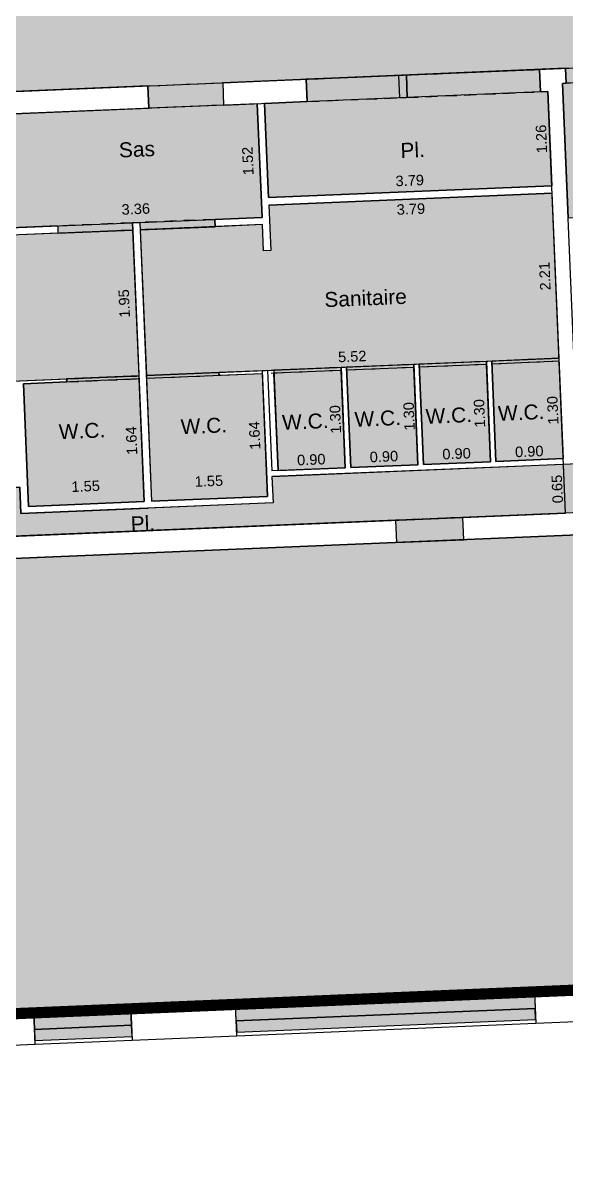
# Model space of a CAD drawing. Header units: metres. Extents: x -153 to -26, y 14 to 85.
# Drawn here: x -59.69 to -52.42, y 14.93 to 30.15 of the extents above; entities that cross this region are included whole.
import ezdxf

# ---------------------------------------------------------------- set-up
doc = ezdxf.new("R2010")
doc.units = ezdxf.units.M
doc.linetypes.add('AXES', pattern=[50.8, 31.75, -6.35, 6.35, -6.35])
doc.linetypes.add('CACHE2', pattern=[4.7625, 3.175, -1.5875])
doc.layers.get('0').update_dxf_attribs({"lineweight": 0})
for name, color, linetype in [('GEX_BAT_cloison', 2, 'Continuous'), ('GEX_BAT_coffrage', 221, 'Continuous'), ('GEX_BAT_linteau_cloison', 3, 'CACHE2'), ('GEX_BAT_linteau_mur', 6, 'CACHE2'), ('GEX_BAT_menuis_ext', 4, 'Continuous'), ('GEX_BAT_mur', 1, 'Continuous'), ('GEX_BAT_mur_bas', 150, 'Continuous'), ('GEX_MEP_txt_cot_plani', 30, 'Continuous'), ('GEX_MEP_txt_designation', 7, 'Continuous')]:
    doc.layers.add(name, color=color, linetype=linetype)
for name, color, linetype, true_color in [('GEX_EDS_sdp_1-bureau', 1, 'AXES', 0xff0000), ('GEX_EDS_sdp_7-lt', 150, 'Continuous', 0x007fff), ('GEX_EDS_su_bureau', 7, 'Continuous', 0xffdf7f), ('GEX_EDS_su_circ_gene', 7, 'Continuous', 0x33cc00), ('GEX_EDS_su_circ_priv', 7, 'Continuous', 0xffffaf), ('GEX_EDS_su_ltg', 150, 'Continuous', 0x007fff), ('GEX_EDS_su_sanitaires', 7, 'Continuous', 0xb8ffff), ('GEX_EDS_sun_bureau', 7, 'Continuous', 0xffdf7f), ('GEX_EDS_sun_circ_gene', 7, 'Continuous', 0x33cc00), ('GEX_EDS_sun_circ_priv', 7, 'Continuous', 0xffffaf), ('GEX_EDS_sun_ltg', 150, 'Continuous', 0x007fff), ('GEX_EDS_sun_sanitaires', 7, 'Continuous', 0xb8ffff)]:
    doc.layers.add(name, color=color, linetype=linetype, true_color=true_color)
doc.styles.add('G100TXT-cote', font='swissl.ttf')
doc.styles.add('G100TXT-droit', font='swissl.ttf', dxfattribs={"height": 0.2})
doc.dimstyles.new('G100COT-libre', dxfattribs={"dimtxt": 0.14, "dimasz": 0.18, "dimexe": 0.18, "dimexo": 0.2, "dimgap": 0.09, "dimtad": 0, "dimzin": 0, "dimdsep": 46, "dimtxsty": 'G100TXT-cote', "dimblk1": 'OBLIQUE', "dimblk2": 'OBLIQUE', "dimsah": 1, "dimcen": 0.09, "dimse1": 1, "dimse2": 1, "dimsd1": 1, "dimsd2": 1, "dimclrd": 252, "dimaunit": 2, "dimadec": 3, "dimazin": 0, "dimtfac": 1, "dimtix": 1, "dimtofl": 0, "dimtmove": 0, "dimatfit": 3, "dimldrblk": 'OBLIQUE', "dimfxl": 0.18, "dimtolj": 1, "dimtzin": 0, "dimarcsym": 0})

# ---------------------------------------------------------------- blocks, each defined once
blk = doc.blocks.new('*D51')
at = {"layer": 'GEX_MEP_txt_cot_plani', "color": 0, "ltscale": 0.05, "transparency": 16777216, "insert": (-50.246, 29.273), "char_height": 0.14, "attachment_point": 5, "rotation": 2.4004, "style": 'G100TXT-cote'}
blk.add_mtext('\\A1;4.44', dxfattribs=at)
blk = doc.blocks.new('_OBLIQUE')
at = {"color": 0, "linetype": 'ByBlock'}
blk.add_line((-0.5, -0.5), (0.5, 0.5), dxfattribs=at)
blk = doc.blocks.new('*D139')
at = {"layer": 'GEX_MEP_txt_cot_plani', "color": 0, "ltscale": 0.05, "transparency": 16777216, "insert": (-52.707, 26.762), "char_height": 0.14, "attachment_point": 5, "rotation": 92.4003, "style": 'G100TXT-cote'}
blk.add_mtext('\\A1;2.21', dxfattribs=at)
blk = doc.blocks.new('*D140')
at = {"layer": 'GEX_MEP_txt_cot_plani', "color": 0, "ltscale": 0.05, "transparency": 16777216, "insert": (-58.175, 27.66), "char_height": 0.14, "attachment_point": 5, "rotation": 2.4004, "style": 'G100TXT-cote'}
blk.add_mtext('\\A1;3.36', dxfattribs=at)
blk = doc.blocks.new('*D142')
at = {"layer": 'GEX_MEP_txt_cot_plani', "color": 0, "ltscale": 0.05, "transparency": 16777216, "insert": (-58.845, 23.953), "char_height": 0.14, "attachment_point": 5, "rotation": 2.4003, "style": 'G100TXT-cote'}
blk.add_mtext('\\A1;1.55', dxfattribs=at)
blk = doc.blocks.new('*D143')
at = {"layer": 'GEX_MEP_txt_cot_plani', "color": 0, "ltscale": 0.05, "transparency": 16777216, "insert": (-57.198, 24.022), "char_height": 0.14, "attachment_point": 5, "rotation": 2.3999, "style": 'G100TXT-cote'}
blk.add_mtext('\\A1;1.55', dxfattribs=at)
blk = doc.blocks.new('*D148')
at = {"layer": 'GEX_MEP_txt_cot_plani', "color": 0, "ltscale": 0.05, "transparency": 16777216, "insert": (-60.896, 25.487), "char_height": 0.14, "attachment_point": 5, "rotation": 2.4004, "style": 'G100TXT-cote'}
blk.add_mtext('\\A1;5.52', dxfattribs=at)
blk = doc.blocks.new('*D149')
at = {"layer": 'GEX_MEP_txt_cot_plani', "color": 0, "ltscale": 0.05, "transparency": 16777216, "insert": (-52.915, 24.418), "char_height": 0.14, "attachment_point": 5, "rotation": 2.4004, "style": 'G100TXT-cote'}
blk.add_mtext('\\A1;0.90', dxfattribs=at)
blk = doc.blocks.new('*D150')
at = {"layer": 'GEX_MEP_txt_cot_plani', "color": 0, "ltscale": 0.05, "transparency": 16777216, "insert": (-53.887, 24.388), "char_height": 0.14, "attachment_point": 5, "rotation": 2.4006, "style": 'G100TXT-cote'}
blk.add_mtext('\\A1;0.90', dxfattribs=at)
blk = doc.blocks.new('*D151')
at = {"layer": 'GEX_MEP_txt_cot_plani', "color": 0, "ltscale": 0.05, "transparency": 16777216, "insert": (-54.858, 24.35), "char_height": 0.14, "attachment_point": 5, "rotation": 2.4004, "style": 'G100TXT-cote'}
blk.add_mtext('\\A1;0.90', dxfattribs=at)
blk = doc.blocks.new('*D152')
at = {"layer": 'GEX_MEP_txt_cot_plani', "color": 0, "ltscale": 0.05, "transparency": 16777216, "insert": (-55.829, 24.309), "char_height": 0.14, "attachment_point": 5, "rotation": 2.4009, "style": 'G100TXT-cote'}
blk.add_mtext('\\A1;0.90', dxfattribs=at)
blk = doc.blocks.new('*D153')
at = {"layer": 'GEX_MEP_txt_cot_plani', "color": 0, "ltscale": 0.05, "transparency": 16777216, "insert": (-52.6, 24.969), "char_height": 0.14, "attachment_point": 5, "rotation": 92.4005, "style": 'G100TXT-cote'}
blk.add_mtext('\\A1;1.30', dxfattribs=at)
blk = doc.blocks.new('*D154')
at = {"layer": 'GEX_MEP_txt_cot_plani', "color": 0, "ltscale": 0.05, "transparency": 16777216, "insert": (-53.58, 24.928), "char_height": 0.14, "attachment_point": 5, "rotation": 92.4005, "style": 'G100TXT-cote'}
blk.add_mtext('\\A1;1.30', dxfattribs=at)
blk = doc.blocks.new('*D155')
at = {"layer": 'GEX_MEP_txt_cot_plani', "color": 0, "ltscale": 0.05, "transparency": 16777216, "insert": (-54.521, 24.888), "char_height": 0.14, "attachment_point": 5, "rotation": 92.4005, "style": 'G100TXT-cote'}
blk.add_mtext('\\A1;1.30', dxfattribs=at)
blk = doc.blocks.new('*D156')
at = {"layer": 'GEX_MEP_txt_cot_plani', "color": 0, "ltscale": 0.05, "transparency": 16777216, "insert": (-55.506, 24.847), "char_height": 0.14, "attachment_point": 5, "rotation": 92.4005, "style": 'G100TXT-cote'}
blk.add_mtext('\\A1;1.30', dxfattribs=at)
blk = doc.blocks.new('*D157')
at = {"layer": 'GEX_MEP_txt_cot_plani', "color": 0, "ltscale": 0.05, "transparency": 16777216, "insert": (-56.586, 24.631), "char_height": 0.14, "attachment_point": 5, "rotation": 92.4007, "style": 'G100TXT-cote'}
blk.add_mtext('\\A1;1.64', dxfattribs=at)
blk = doc.blocks.new('*D162')
at = {"layer": 'GEX_MEP_txt_cot_plani', "color": 0, "ltscale": 0.05, "transparency": 16777216, "insert": (-58.231, 24.563), "char_height": 0.14, "attachment_point": 5, "rotation": 92.4011, "style": 'G100TXT-cote'}
blk.add_mtext('\\A1;1.64', dxfattribs=at)
blk = doc.blocks.new('*D163')
at = {"layer": 'GEX_MEP_txt_cot_plani', "color": 0, "ltscale": 0.05, "transparency": 16777216, "insert": (-58.329, 26.397), "char_height": 0.14, "attachment_point": 5, "rotation": 92.3949, "style": 'G100TXT-cote'}
blk.add_mtext('\\A1;1.95', dxfattribs=at)
blk = doc.blocks.new('*D164')
at = {"layer": 'GEX_MEP_txt_cot_plani', "color": 0, "ltscale": 0.05, "transparency": 16777216, "insert": (-56.676, 28.302), "char_height": 0.14, "attachment_point": 5, "rotation": 92.4074, "style": 'G100TXT-cote'}
blk.add_mtext('\\A1;1.52', dxfattribs=at)
blk = doc.blocks.new('*D165')
at = {"layer": 'GEX_MEP_txt_cot_plani', "color": 0, "ltscale": 0.05, "transparency": 16777216, "insert": (-55.281, 25.688), "char_height": 0.14, "attachment_point": 5, "rotation": 2.4004, "style": 'G100TXT-cote'}
blk.add_mtext('\\A1;5.52', dxfattribs=at)
blk = doc.blocks.new('*D166')
at = {"layer": 'GEX_MEP_txt_cot_plani', "color": 0, "ltscale": 0.05, "transparency": 16777216, "insert": (-54.497, 27.659), "char_height": 0.14, "attachment_point": 5, "rotation": 2.4057, "style": 'G100TXT-cote'}
blk.add_mtext('\\A1;3.79', dxfattribs=at)
blk = doc.blocks.new('*D167')
at = {"layer": 'GEX_MEP_txt_cot_plani', "color": 0, "ltscale": 0.05, "transparency": 16777216, "insert": (-52.54, 23.916), "char_height": 0.14, "attachment_point": 5, "rotation": 92.4123, "style": 'G100TXT-cote'}
blk.add_mtext('\\A1;0.65', dxfattribs=at)
blk = doc.blocks.new('*D168')
at = {"layer": 'GEX_MEP_txt_cot_plani', "color": 0, "ltscale": 0.05, "transparency": 16777216, "insert": (-54.513, 28.041), "char_height": 0.14, "attachment_point": 5, "rotation": 2.4057, "style": 'G100TXT-cote'}
blk.add_mtext('\\A1;3.79', dxfattribs=at)
blk = doc.blocks.new('*D169')
at = {"layer": 'GEX_MEP_txt_cot_plani', "color": 0, "ltscale": 0.05, "transparency": 16777216, "insert": (-52.752, 28.597), "char_height": 0.14, "attachment_point": 5, "rotation": 92.3894, "style": 'G100TXT-cote'}
blk.add_mtext('\\A1;1.26', dxfattribs=at)

msp = doc.modelspace()

# ---------------------------------------------------------------- hatches: boundary and pattern name
at = {"layer": 'GEX_EDS_sdp_7-lt', "ltscale": 0.05}
for points in [[(-56.453, 29.072), (-56.4, 27.813), (-52.614, 27.972), (-52.667, 29.231), (-52.766, 29.227), (-52.779, 29.526), (-55.896, 29.396), (-55.883, 29.096)], [(-63.587, 23.777), (-63.56, 23.128), (-52.229, 23.606), (-52.257, 24.254), (-56.355, 24.081), (-56.34, 23.732), (-59.711, 23.591), (-59.726, 23.94)]]:
    msp.add_hatch(color=256, dxfattribs=at).paths.add_polyline_path(points)
at = {"layer": 'GEX_EDS_su_bureau', "ltscale": 0.05}
h = msp.add_hatch(color=256, dxfattribs=at)
edge = h.paths.add_edge_path()
edge.add_line((-98.613, 21.581), (-98.536, 19.764))
edge.add_line((-98.536, 19.764), (-94.562, 19.933))
edge.add_line((-94.562, 19.933), (-94.352, 14.929))
edge.add_line((-94.352, 14.929), (-88.217, 15.187))
edge.add_line((-88.217, 15.187), (-88.239, 15.707))
edge.add_line((-88.239, 15.707), (-81.12, 16.006))
edge.add_line((-81.12, 16.006), (-74.426, 16.287))
edge.add_line((-74.426, 16.287), (-69.031, 16.514))
edge.add_line((-69.031, 16.514), (-63.636, 16.74))
edge.add_line((-63.636, 16.74), (-58.24, 16.967))
edge.add_line((-58.24, 16.967), (-52.845, 17.194))
edge.add_line((-52.845, 17.194), (-44.752, 17.534))
edge.add_line((-44.752, 17.534), (-40.656, 17.704))
edge.add_line((-40.656, 17.704), (-37.958, 17.819))
edge.add_line((-37.958, 17.819), (-33.962, 17.986))
edge.add_line((-33.962, 17.986), (-32.563, 18.044))
edge.add_line((-32.563, 18.044), (-31.264, 18.101))
edge.add_line((-31.264, 18.101), (-29.865, 18.16))
edge.add_line((-29.865, 18.16), (-26.004, 18.321))
edge.add_line((-26.004, 18.321), (-27.842, 26.677))
edge.add_arc((-39.689, 24.071), 12.13, 12.4057, 92.4057)
edge.add_line((-40.198, 36.191), (-67.066, 35.062))
edge.add_line((-67.066, 35.062), (-67.074, 35.232))
edge.add_line((-67.074, 35.232), (-68.312, 35.18))
edge.add_line((-68.312, 35.18), (-68.305, 35.01))
edge.add_line((-68.305, 35.01), (-76.574, 34.662))
edge.add_line((-76.574, 34.662), (-76.424, 31.089))
edge.add_line((-76.424, 31.089), (-74.577, 31.167))
edge.add_line((-74.577, 31.167), (-74.457, 28.316))
edge.add_line((-74.457, 28.316), (-74.208, 22.389))
edge.add_line((-74.208, 22.389), (-81.028, 22.094))
edge.add_line((-81.028, 22.094), (-81.161, 25.262))
edge.add_line((-81.161, 25.262), (-82.88, 25.189))
edge.add_line((-82.88, 25.189), (-82.747, 22.022))
edge.add_line((-82.747, 22.022), (-83.047, 22.009))
edge.add_line((-83.047, 22.009), (-83.055, 22.209))
edge.add_line((-83.055, 22.209), (-84.054, 22.167))
edge.add_line((-84.054, 22.167), (-84.046, 21.968))
edge.add_line((-84.046, 21.968), (-93.837, 21.556))
edge.add_line((-93.837, 21.556), (-96.335, 21.451))
edge.add_line((-96.335, 21.451), (-96.344, 21.676))
edge.add_line((-96.344, 21.676), (-98.613, 21.581))
h.paths.add_polyline_path([(-64.009, 29.055), (-63.748, 22.821), (-47.581, 23.499), (-47.843, 29.733), (-51.43, 29.583), (-51.422, 29.383), (-52.421, 29.341), (-52.429, 29.541), (-57.013, 29.349), (-57.001, 29.049), (-58, 29.007), (-58.012, 29.307)], flags=16)
edge = h.paths.add_edge_path(flags=16)
edge.add_arc((-39.608, 24.202), 0.35, 0, 180)
edge.add_arc((-39.608, 24.202), 0.35, 180, 360)
edge = h.paths.add_edge_path(flags=16)
edge.add_arc((-34.447, 24.427), 0.35, 0, 180)
edge.add_arc((-34.447, 24.427), 0.35, 180, 360)
edge = h.paths.add_edge_path(flags=16)
edge.add_arc((-34.317, 34.495), 0.25, 180, 360)
edge.add_arc((-34.317, 34.495), 0.25, 0, 180)
edge = h.paths.add_edge_path(flags=16)
edge.add_arc((-27.8, 24.684), 0.25, 0, 180)
edge.add_arc((-27.8, 24.684), 0.25, 180, 360)
edge = h.paths.add_edge_path(flags=16)
edge.add_arc((-29.794, 30.522), 0.25, 180, 360)
edge.add_arc((-29.794, 30.522), 0.25, 360, 540)
edge = h.paths.add_edge_path(flags=16)
edge.add_arc((-71.975, 22.874), 0.25, 180, 360)
edge.add_arc((-71.975, 22.874), 0.25, 360, 540)
edge = h.paths.add_edge_path(flags=16)
edge.add_arc((-72.204, 28.309), 0.25, 180, 360)
edge.add_arc((-72.204, 28.309), 0.25, 0, 180)
edge = h.paths.add_edge_path(flags=16)
edge.add_arc((-40.09, 35.814), 0.25, 180, 360)
edge.add_arc((-40.09, 35.814), 0.25, 360, 540)
edge = h.paths.add_edge_path(flags=16)
edge.add_arc((-48.185, 35.524), 0.2, 180, 360)
edge.add_arc((-48.185, 35.524), 0.2, 0, 180)
edge = h.paths.add_edge_path(flags=16)
edge.add_arc((-64.371, 34.844), 0.2, 180, 360)
edge.add_arc((-64.371, 34.844), 0.2, 360, 540)
edge = h.paths.add_edge_path(flags=16)
edge.add_arc((-56.278, 35.184), 0.2, 180, 360)
edge.add_arc((-56.278, 35.184), 0.2, 0, 180)
edge = h.paths.add_edge_path(flags=16)
edge.add_arc((-72.464, 34.504), 0.2, 180, 360)
edge.add_arc((-72.464, 34.504), 0.2, 360, 540)
for points in [[(-56.842, 17.026), (-52.845, 17.194), (-52.836, 16.973), (-56.832, 16.805)], [(-59.539, 16.913), (-59.53, 16.692), (-58.231, 16.747), (-58.24, 16.967)], [(-56.832, 16.805), (-56.826, 16.656), (-52.83, 16.823), (-52.836, 16.973)], [(-59.53, 16.692), (-59.524, 16.542), (-58.225, 16.597), (-58.231, 16.747)]]:
    msp.add_hatch(color=256, dxfattribs=at).paths.add_polyline_path(points)
at = {"layer": 'GEX_EDS_su_circ_gene', "ltscale": 0.05}
msp.add_hatch(color=256, dxfattribs=at).paths.add_polyline_path([(-59.912, 28.927), (-59.848, 27.408), (-59.219, 27.434), (-59.215, 27.336), (-58.213, 27.378), (-58.217, 27.476), (-58.119, 27.48), (-58.115, 27.382), (-57.112, 27.424), (-57.117, 27.522), (-56.487, 27.548), (-56.551, 29.068)])
at = {"layer": 'GEX_EDS_su_circ_priv', "ltscale": 0.05}
msp.add_hatch(color=256, dxfattribs=at).paths.add_polyline_path([(-52.471, 29.339), (-52.395, 27.54), (-52.395, 27.54), (-51.496, 27.578), (-50.596, 27.616), (-50.456, 27.622), (-50.494, 28.521), (-50.532, 29.42)])
at = {"layer": 'GEX_EDS_su_ltg', "ltscale": 0.05}
for points in [[(-56.453, 29.072), (-56.4, 27.813), (-52.614, 27.972), (-52.613, 27.972), (-52.666, 29.231), (-52.766, 29.227), (-52.779, 29.526), (-54.557, 29.451), (-54.545, 29.152), (-54.644, 29.147), (-54.657, 29.447), (-55.896, 29.395), (-55.883, 29.096)], [(-52.456, 24.245), (-56.355, 24.082), (-56.34, 23.732), (-58.008, 23.662), (-59.711, 23.591), (-59.726, 23.94), (-63.587, 23.779), (-63.56, 23.126), (-62.091, 23.188), (-62.079, 22.891), (-61.179, 22.929), (-61.192, 23.226), (-54.702, 23.499), (-54.689, 23.201), (-53.79, 23.238), (-53.803, 23.537), (-52.429, 23.595)]]:
    msp.add_hatch(color=256, dxfattribs=at).paths.add_polyline_path(points)
at = {"layer": 'GEX_EDS_su_sanitaires', "ltscale": 0.05}
for points in [[(-58.115, 27.382), (-58.033, 25.433), (-52.516, 25.664), (-52.609, 27.872), (-56.396, 27.713), (-56.371, 27.104), (-56.469, 27.1), (-56.483, 27.451)], [(-63.741, 27.445), (-63.647, 25.197), (-58.131, 25.429), (-58.213, 27.378), (-59.844, 27.31), (-59.83, 26.959), (-59.927, 26.955), (-59.955, 27.604)], [(-55.358, 25.545), (-55.302, 24.204), (-54.403, 24.242), (-54.459, 25.582)], [(-54.387, 25.585), (-54.331, 24.245), (-53.432, 24.282), (-53.488, 25.623)], [(-53.416, 25.626), (-53.36, 24.285), (-52.459, 24.323), (-52.516, 25.664)], [(-59.678, 25.324), (-59.609, 23.683), (-58.061, 23.748), (-58.131, 25.428), (-59.1, 25.388), (-59.098, 25.348)], [(-58.033, 25.433), (-58.031, 25.393), (-57.963, 23.752), (-57.963, 23.752), (-56.414, 23.817), (-56.428, 24.157), (-56.483, 25.458), (-57.062, 25.433), (-57.064, 25.473)], [(-56.33, 25.504), (-56.273, 24.163), (-55.374, 24.201), (-55.43, 25.542)]]:
    msp.add_hatch(color=256, dxfattribs=at).paths.add_polyline_path(points)
at = {"layer": 'GEX_EDS_sun_bureau', "ltscale": 0.05}
h = msp.add_hatch(color=256, dxfattribs=at)
edge = h.paths.add_edge_path()
edge.add_line((-98.513, 21.585), (-96.344, 21.676))
edge.add_line((-96.344, 21.676), (-96.335, 21.451))
edge.add_line((-96.335, 21.451), (-93.837, 21.556))
edge.add_line((-93.837, 21.556), (-82.747, 22.022))
edge.add_line((-82.747, 22.022), (-82.876, 25.09))
edge.add_line((-82.876, 25.09), (-81.157, 25.162))
edge.add_line((-81.157, 25.162), (-81.028, 22.094))
edge.add_line((-81.028, 22.094), (-74.208, 22.389))
edge.add_line((-74.208, 22.389), (-74.457, 28.316))
edge.add_line((-74.457, 28.316), (-74.577, 31.167))
edge.add_line((-74.577, 31.167), (-76.324, 31.093))
edge.add_line((-76.324, 31.093), (-76.474, 34.667))
edge.add_line((-76.474, 34.667), (-68.305, 35.01))
edge.add_line((-68.305, 35.01), (-68.312, 35.18))
edge.add_line((-68.312, 35.18), (-67.073, 35.232))
edge.add_line((-67.073, 35.232), (-67.066, 35.062))
edge.add_line((-67.066, 35.062), (-40.198, 36.191))
edge.add_arc((-39.689, 24.071), 12.13, 12.4057, 92.4057, ccw=False)
edge.add_line((-27.842, 26.677), (-26.004, 18.321))
edge.add_line((-26.004, 18.321), (-29.865, 18.16))
edge.add_line((-29.865, 18.16), (-31.264, 18.101))
edge.add_line((-31.264, 18.101), (-32.563, 18.044))
edge.add_line((-32.563, 18.044), (-33.962, 17.986))
edge.add_line((-33.962, 17.986), (-37.958, 17.819))
edge.add_line((-37.958, 17.819), (-40.656, 17.704))
edge.add_line((-40.656, 17.704), (-44.752, 17.534))
edge.add_line((-44.752, 17.534), (-52.845, 17.194))
edge.add_line((-52.845, 17.194), (-58.24, 16.967))
edge.add_line((-58.24, 16.967), (-63.636, 16.74))
edge.add_line((-63.636, 16.74), (-69.031, 16.514))
edge.add_line((-69.031, 16.514), (-74.426, 16.287))
edge.add_line((-74.426, 16.287), (-81.12, 16.006))
edge.add_line((-81.12, 16.006), (-88.239, 15.707))
edge.add_line((-88.239, 15.707), (-88.217, 15.187))
edge.add_line((-88.217, 15.187), (-94.262, 14.933))
edge.add_line((-94.262, 14.933), (-94.476, 20.028))
edge.add_line((-94.476, 20.028), (-98.441, 19.859))
edge.add_line((-98.441, 19.859), (-98.513, 21.585))
h.paths.add_polyline_path([(-64.009, 29.055), (-47.843, 29.733), (-47.581, 23.499), (-63.748, 22.821)], flags=16)
edge = h.paths.add_edge_path(flags=16)
edge.add_arc((-72.464, 34.504), 0.2, 0, 180)
edge.add_arc((-72.464, 34.504), 0.2, 180, 360)
edge = h.paths.add_edge_path(flags=16)
edge.add_arc((-64.371, 34.844), 0.2, 0, 180)
edge.add_arc((-64.371, 34.844), 0.2, 180, 360)
edge = h.paths.add_edge_path(flags=16)
edge.add_arc((-56.278, 35.184), 0.2, 0, 180)
edge.add_arc((-56.278, 35.184), 0.2, 180, 360)
edge = h.paths.add_edge_path(flags=16)
edge.add_arc((-48.185, 35.524), 0.2, 0, 180)
edge.add_arc((-48.185, 35.524), 0.2, 180, 360)
edge = h.paths.add_edge_path(flags=16)
edge.add_arc((-71.975, 22.874), 0.25, 0, 180)
edge.add_arc((-71.975, 22.874), 0.25, 180, 360)
edge = h.paths.add_edge_path(flags=16)
edge.add_arc((-72.204, 28.309), 0.25, 0, 180)
edge.add_arc((-72.204, 28.309), 0.25, 180, 360)
edge = h.paths.add_edge_path(flags=16)
edge.add_arc((-34.317, 34.495), 0.25, 0, 180)
edge.add_arc((-34.317, 34.495), 0.25, 180, 360)
edge = h.paths.add_edge_path(flags=16)
edge.add_arc((-40.09, 35.814), 0.25, 0, 180)
edge.add_arc((-40.09, 35.814), 0.25, 180, 360)
edge = h.paths.add_edge_path(flags=16)
edge.add_arc((-29.794, 30.522), 0.25, 0, 180)
edge.add_arc((-29.794, 30.522), 0.25, 180, 360)
edge = h.paths.add_edge_path(flags=16)
edge.add_arc((-27.8, 24.684), 0.25, 0, 360)
edge = h.paths.add_edge_path(flags=16)
edge.add_arc((-34.447, 24.427), 0.35, 0, 360)
edge = h.paths.add_edge_path(flags=16)
edge.add_arc((-39.608, 24.202), 0.35, 0, 360)
at = {"layer": 'GEX_EDS_sun_circ_gene', "ltscale": 0.05}
msp.add_hatch(color=256, dxfattribs=at).paths.add_polyline_path([(-59.912, 28.927), (-59.848, 27.408), (-56.487, 27.548), (-56.551, 29.068)])
at = {"layer": 'GEX_EDS_sun_circ_priv', "ltscale": 0.05}
msp.add_hatch(color=256, dxfattribs=at).paths.add_polyline_path([(-52.471, 29.339), (-52.395, 27.54), (-52.395, 27.54), (-51.496, 27.578), (-50.596, 27.616), (-50.456, 27.622), (-50.494, 28.521), (-50.532, 29.42)])
at = {"layer": 'GEX_EDS_sun_ltg', "ltscale": 0.05}
for points in [[(-56.453, 29.072), (-56.4, 27.813), (-52.614, 27.972), (-52.613, 27.972), (-52.666, 29.231)], [(-63.587, 23.779), (-63.56, 23.126), (-52.429, 23.595), (-52.456, 24.245), (-56.355, 24.082), (-56.34, 23.732), (-58.008, 23.662), (-59.711, 23.591), (-59.726, 23.94)]]:
    msp.add_hatch(color=256, dxfattribs=at).paths.add_polyline_path(points)
at = {"layer": 'GEX_EDS_sun_sanitaires', "ltscale": 0.05}
for points in [[(-58.115, 27.382), (-58.033, 25.433), (-52.516, 25.664), (-52.609, 27.872), (-56.396, 27.713), (-56.371, 27.104), (-56.469, 27.1), (-56.483, 27.451)], [(-63.741, 27.445), (-63.647, 25.197), (-58.131, 25.429), (-58.213, 27.378), (-59.844, 27.31), (-59.83, 26.959), (-59.927, 26.955), (-59.955, 27.604)], [(-54.386, 25.545), (-54.331, 24.245), (-53.432, 24.282), (-53.486, 25.583)], [(-53.414, 25.586), (-53.36, 24.285), (-52.459, 24.323), (-52.514, 25.624)], [(-58.031, 25.393), (-57.963, 23.752), (-57.963, 23.752), (-56.414, 23.817), (-56.428, 24.157), (-56.483, 25.458)], [(-56.328, 25.464), (-56.273, 24.163), (-55.374, 24.201), (-55.429, 25.502)], [(-55.357, 25.505), (-55.302, 24.204), (-54.403, 24.242), (-54.458, 25.542)], [(-59.678, 25.324), (-59.609, 23.683), (-58.061, 23.748), (-58.129, 25.389)]]:
    msp.add_hatch(color=256, dxfattribs=at).paths.add_polyline_path(points)

# ---------------------------------------------------------------- linework, layer by layer
at = {"ltscale": 0.05}
for p, q in [((-54.689, 23.201, 0), (-54.702, 23.499, 0)), ((-53.79, 23.239, 0), (-53.803, 23.537, 0))]:
    msp.add_line(p, q, dxfattribs=at)
at = {"layer": 'GEX_BAT_cloison'}
for p, q in [((-56.551, 29.068, 0), (-56.487, 27.548, 0)), ((-56.396, 27.713, 0), (-52.61, 27.872, 0)), ((-56.396, 27.713, 0), (-56.371, 27.104, 0)), ((-59.219, 27.434, 0), (-59.848, 27.408, 0)), ((-58.119, 27.48, 0), (-58.217, 27.476, 0)), ((-58.217, 27.476, 0), (-58.061, 23.748, 0)), ((-58.119, 27.48, 0), (-57.963, 23.752, 0)), ((-56.487, 27.548, 0), (-57.117, 27.522, 0)), ((-57.117, 27.522, 0), (-57.112, 27.424, 0)), ((-56.483, 27.451, 0), (-57.112, 27.424, 0)), ((-56.469, 27.1, 0), (-56.483, 27.451, 0)), ((-56.371, 27.104, 0), (-56.469, 27.1, 0)), ((-54.387, 25.585, 0), (-54.459, 25.582, 0)), ((-54.459, 25.582, 0), (-54.403, 24.242, 0)), ((-54.331, 24.245, 0), (-54.387, 25.585, 0)), ((-53.416, 25.626, 0), (-53.488, 25.623, 0)), ((-53.488, 25.623, 0), (-53.432, 24.282, 0)), ((-53.36, 24.285, 0), (-53.416, 25.626, 0)), ((-56.484, 25.498, 0), (-57.064, 25.473, 0)), ((-57.064, 25.473, 0), (-57.062, 25.433, 0)), ((-56.483, 25.458, 0), (-57.062, 25.433, 0)), ((-56.414, 25.5, 0), (-56.484, 25.498, 0)), ((-56.484, 25.498, 0), (-56.428, 24.157, 0)), ((-56.414, 25.5, 0), (-56.358, 24.16, 0)), ((-55.358, 25.545, 0), (-55.43, 25.542, 0)), ((-55.43, 25.542, 0), (-55.374, 24.201, 0)), ((-55.302, 24.204, 0), (-55.358, 25.545, 0)), ((-59.835, 25.357, 0), (-59.1, 25.388, 0)), ((-59.678, 25.324, 0), (-59.098, 25.348, 0)), ((-59.609, 23.683, 0), (-59.678, 25.324, 0)), ((-59.099, 25.348, 0), (-59.1, 25.388, 0)), ((-52.457, 24.245, 0), (-56.355, 24.082, 0)), ((-54.403, 24.242, 0), (-55.302, 24.204, 0)), ((-53.432, 24.282, 0), (-54.331, 24.245, 0)), ((-52.461, 24.323, 0), (-53.36, 24.285, 0)), ((-56.428, 24.157, 0), (-56.414, 23.817, 0)), ((-55.374, 24.201, 0), (-56.358, 24.16, 0)), ((-56.355, 24.082, 0), (-56.34, 23.732, 0)), ((-58.061, 23.748, 0), (-59.609, 23.683, 0)), ((-56.414, 23.817, 0), (-57.963, 23.752, 0)), ((-56.34, 23.732, 0), (-58.008, 23.662, 0))]:
    msp.add_line(p, q, dxfattribs=at)
at = {"layer": 'GEX_BAT_cloison', "linetype": 'CACHE2'}
msp.add_line((-56.4, 27.813, 0), (-52.614, 27.972, 0), dxfattribs=at)
at = {"layer": 'GEX_BAT_cloison', "linetype": 'CACHE2', "elevation": 0}
msp.add_lwpolyline([(-56.453, 29.072), (-56.4, 27.813)], dxfattribs=at)
at = {"layer": 'GEX_BAT_cloison', "elevation": 0}
for points in [[(-59.219, 27.434), (-59.215, 27.336)], [(-59.215, 27.336), (-59.844, 27.31)], [(-63.588, 23.779), (-59.726, 23.94), (-59.711, 23.591), (-58.008, 23.662)]]:
    msp.add_lwpolyline(points, dxfattribs=at)
at = {"layer": 'GEX_BAT_coffrage'}
msp.add_line((-56.273, 24.163, 0), (-56.328, 25.464, 0), dxfattribs=at)
at = {"layer": 'GEX_BAT_linteau_cloison', "ltscale": 0.05}
for p, q in [((-58.217, 27.476, 0), (-59.219, 27.434, 0)), ((-57.117, 27.522, 0), (-58.119, 27.48, 0)), ((-57.112, 27.424, 0), (-58.115, 27.382, 0)), ((-54.459, 25.582, 0), (-55.358, 25.545, 0)), ((-53.488, 25.623, 0), (-54.387, 25.585, 0)), ((-53.486, 25.583, 0), (-54.386, 25.545, 0)), ((-52.517, 25.664, 0), (-53.416, 25.626, 0)), ((-52.514, 25.624, 0), (-53.414, 25.586, 0)), ((-59.1, 25.388, 0), (-58.131, 25.429, 0)), ((-57.064, 25.473, 0), (-58.033, 25.433, 0)), ((-57.062, 25.433, 0), (-58.031, 25.393, 0)), ((-55.43, 25.542, 0), (-56.414, 25.5, 0)), ((-55.429, 25.502, 0), (-56.413, 25.46, 0)), ((-54.458, 25.542, 0), (-55.357, 25.505, 0)), ((-59.098, 25.348, 0), (-58.129, 25.389, 0))]:
    msp.add_line(p, q, dxfattribs=at)
at = {"layer": 'GEX_BAT_linteau_cloison', "ltscale": 0.05, "elevation": 0}
msp.add_lwpolyline([(-58.213, 27.378), (-59.215, 27.336)], dxfattribs=at)
at = {"layer": 'GEX_BAT_linteau_mur', "ltscale": 0.05}
for p, q in [((-52.429, 29.541, 0), (-51.43, 29.583, 0)), ((-55.896, 29.396, 0), (-54.657, 29.448, 0)), ((-54.557, 29.452, 0), (-52.779, 29.526, 0)), ((-58.012, 29.307, 0), (-57.013, 29.349, 0)), ((-54.56, 29.151, 0), (-52.766, 29.227, 0)), ((-55.883, 29.096, 0), (-54.644, 29.148, 0)), ((-57.001, 29.049, 0), (-58, 29.007, 0)), ((-53.803, 23.537, 0), (-54.702, 23.499, 0)), ((-53.79, 23.238, 0), (-54.689, 23.201, 0))]:
    msp.add_line(p, q, dxfattribs=at)
at = {"layer": 'GEX_BAT_menuis_ext', "elevation": 0}
for points in [[(-56.832, 16.805), (-52.836, 16.973)], [(-59.53, 16.692), (-58.231, 16.747)], [(-56.826, 16.656), (-52.83, 16.823)], [(-56.824, 16.606), (-52.827, 16.774)], [(-59.524, 16.542), (-58.225, 16.597)], [(-59.522, 16.492), (-58.223, 16.547)]]:
    msp.add_lwpolyline(points, dxfattribs=at)
at = {"layer": 'GEX_BAT_mur'}
for p, q in [((-52.779, 29.526, 0), (-52.429, 29.541, 0)), ((-52.429, 29.541, 0), (-52.421, 29.341, 0)), ((-57.013, 29.349, 0), (-55.896, 29.396, 0)), ((-55.883, 29.095, 0), (-55.896, 29.395, 0)), ((-54.657, 29.448, 0), (-54.557, 29.452, 0)), ((-54.644, 29.147, 0), (-54.657, 29.447, 0)), ((-54.545, 29.152, 0), (-54.557, 29.451, 0)), ((-52.766, 29.227, 0), (-52.779, 29.526, 0)), ((-64.009, 29.055, 0), (-58.012, 29.307, 0)), ((-58.012, 29.307, 0), (-58, 29.007, 0)), ((-57.013, 29.349, 0), (-57.001, 29.049, 0)), ((-52.766, 29.227, 0), (-52.666, 29.231, 0)), ((-52.429, 23.595, 0), (-52.666, 29.231, 0)), ((-52.471, 29.339, 0), (-52.421, 29.341, 0)), ((-52.225, 23.505, 0), (-52.471, 29.339, 0)), ((-57.001, 29.049, 0), (-55.883, 29.096, 0)), ((-54.644, 29.148, 0), (-54.56, 29.151, 0)), ((-63.797, 28.764, 0), (-58, 29.007, 0)), ((-52.429, 23.595, 0), (-53.803, 23.537, 0)), ((-54.702, 23.499, 0), (-61.192, 23.226, 0)), ((-47.58, 23.499, 0), (-53.79, 23.238, 0)), ((-54.689, 23.201, 0), (-61.179, 22.929, 0)), ((-51.446, 17.253, 0), (-52.845, 17.194, 0)), ((-52.845, 17.194, 0), (-52.827, 16.774, 0)), ((-59.539, 16.913, 0), (-60.938, 16.854, 0)), ((-59.522, 16.493, 0), (-59.539, 16.913, 0)), ((-56.842, 17.026, 0), (-58.24, 16.967, 0)), ((-58.24, 16.967, 0), (-58.223, 16.547, 0)), ((-56.824, 16.606, 0), (-56.842, 17.026, 0)), ((-52.827, 16.774, 0), (-51.429, 16.833, 0)), ((-58.223, 16.547, 0), (-56.824, 16.606, 0)), ((-60.92, 16.434, 0), (-59.522, 16.493, 0))]:
    msp.add_line(p, q, dxfattribs=at)
at = {"layer": 'GEX_BAT_mur_bas', "ltscale": 0.2, "elevation": 0}
for points in [[(-52.845, 17.194), (-56.842, 17.026)], [(-58.24, 16.967), (-59.539, 16.913)]]:
    msp.add_lwpolyline(points, dxfattribs=at)
at = {"layer": 'GEX_EDS_sdp_1-bureau', "ltscale": 0.05, "const_width": 0.15, "elevation": 0}
msp.add_lwpolyline([(-88.239, 15.707), (-26.004, 18.321), (-27.842, 26.677, 0.352127), (-39.689, 36.201, 0.011653), (-40.272, 36.188), (-78.691, 34.574)], format="xyb", dxfattribs=at)
at = {"layer": 'GEX_EDS_sdp_7-lt', "ltscale": 0.05, "elevation": 0}
for points in [[(-56.4, 27.813), (-56.453, 29.072), (-55.883, 29.096), (-55.896, 29.396), (-52.779, 29.526), (-52.766, 29.227), (-52.667, 29.231), (-52.614, 27.972)], [(-63.587, 23.777), (-63.56, 23.128), (-52.229, 23.606), (-52.257, 24.254), (-56.355, 24.081), (-56.34, 23.732), (-59.711, 23.591), (-59.726, 23.94)]]:
    msp.add_lwpolyline(points, close=True, dxfattribs=at)
at = {"layer": 'GEX_EDS_su_bureau', "ltscale": 0.05}
msp.add_lwpolyline([(-69.031, 16.514), (-63.636, 16.74), (-58.24, 16.967), (-52.845, 17.194), (-44.752, 17.534), (-40.656, 17.704), (-37.958, 17.819), (-33.962, 17.986), (-32.563, 18.044), (-31.264, 18.101), (-29.865, 18.16), (-26.004, 18.321), (-27.842, 26.677, 0.36397), (-40.198, 36.191), (-67.066, 35.062), (-67.074, 35.232), (-68.312, 35.18)], format="xyb", dxfattribs=at)
for points in [[(-64.009, 29.055), (-63.748, 22.821), (-47.581, 23.499), (-47.843, 29.733), (-51.43, 29.583), (-51.422, 29.383), (-52.421, 29.341), (-52.429, 29.541), (-57.013, 29.349), (-57.001, 29.049), (-58, 29.007), (-58.012, 29.307)], [(-56.842, 17.026), (-52.845, 17.194), (-52.836, 16.973), (-56.832, 16.805)], [(-59.539, 16.913), (-59.53, 16.692), (-58.231, 16.747), (-58.24, 16.967)], [(-56.832, 16.805), (-56.826, 16.656), (-52.83, 16.823), (-52.836, 16.973)], [(-59.53, 16.692), (-59.524, 16.542), (-58.225, 16.597), (-58.231, 16.747)]]:
    msp.add_lwpolyline(points, close=True, dxfattribs=at)
at = {"layer": 'GEX_EDS_su_circ_gene', "ltscale": 0.05}
msp.add_lwpolyline([(-59.912, 28.927), (-59.848, 27.408), (-59.219, 27.434), (-59.215, 27.336), (-58.213, 27.378), (-58.217, 27.476), (-58.119, 27.48), (-58.115, 27.382), (-57.112, 27.424), (-57.117, 27.522), (-56.487, 27.548), (-56.551, 29.068)], close=True, dxfattribs=at)
at = {"layer": 'GEX_EDS_su_circ_priv', "ltscale": 0.05}
msp.add_lwpolyline([(-52.471, 29.339), (-52.395, 27.54), (-52.395, 27.54), (-51.496, 27.578), (-50.596, 27.616), (-50.456, 27.622), (-50.494, 28.521), (-50.532, 29.42)], close=True, dxfattribs=at)
at = {"layer": 'GEX_EDS_su_ltg', "ltscale": 0.05}
for points in [[(-56.453, 29.072), (-56.4, 27.813), (-52.614, 27.972), (-52.613, 27.972), (-52.666, 29.231), (-52.766, 29.227), (-52.779, 29.526), (-54.557, 29.451), (-54.545, 29.152), (-54.644, 29.147), (-54.657, 29.447), (-55.896, 29.395), (-55.883, 29.096)], [(-52.456, 24.245), (-56.355, 24.082), (-56.34, 23.732), (-58.008, 23.662), (-59.711, 23.591), (-59.726, 23.94), (-63.587, 23.779), (-63.56, 23.126), (-62.091, 23.188), (-62.079, 22.891), (-61.179, 22.929), (-61.192, 23.226), (-54.702, 23.499), (-54.689, 23.201), (-53.79, 23.238), (-53.803, 23.537), (-52.429, 23.595)]]:
    msp.add_lwpolyline(points, close=True, dxfattribs=at)
at = {"layer": 'GEX_EDS_su_sanitaires', "ltscale": 0.05}
for points in [[(-58.115, 27.382), (-58.033, 25.433), (-52.516, 25.664), (-52.609, 27.872), (-56.396, 27.713), (-56.371, 27.104), (-56.469, 27.1), (-56.483, 27.451)], [(-63.741, 27.445), (-63.647, 25.197), (-58.131, 25.429), (-58.213, 27.378), (-59.844, 27.31), (-59.83, 26.959), (-59.927, 26.955), (-59.955, 27.604)], [(-54.459, 25.582), (-55.358, 25.545), (-55.302, 24.204), (-54.403, 24.242)], [(-53.488, 25.623), (-54.387, 25.585), (-54.331, 24.245), (-53.432, 24.282)], [(-53.486, 25.583), (-54.386, 25.545), (-54.331, 24.245), (-53.432, 24.282), (-53.432, 24.282)], [(-52.516, 25.664), (-53.416, 25.626), (-53.36, 24.285), (-52.459, 24.323)], [(-59.678, 25.324), (-59.609, 23.683), (-58.061, 23.748), (-58.131, 25.428), (-59.1, 25.388), (-59.098, 25.348), (-59.678, 25.324)], [(-57.963, 23.752), (-56.414, 23.817), (-56.428, 24.157), (-56.483, 25.458), (-57.062, 25.433), (-57.064, 25.473), (-58.033, 25.433), (-58.031, 25.393), (-57.963, 23.752)], [(-55.43, 25.542), (-56.33, 25.504), (-56.273, 24.163), (-55.374, 24.201)]]:
    msp.add_lwpolyline(points, close=True, dxfattribs=at)
at = {"layer": 'GEX_EDS_sun_bureau', "ltscale": 0.05, "elevation": 0}
msp.add_lwpolyline([(-68.312, 35.18), (-67.073, 35.232), (-67.066, 35.062), (-40.198, 36.191, -0.36397), (-27.842, 26.677), (-26.004, 18.321), (-29.865, 18.16), (-31.264, 18.101), (-32.563, 18.044), (-33.962, 17.986), (-37.958, 17.819), (-40.656, 17.704), (-44.752, 17.534), (-52.845, 17.194), (-58.24, 16.967), (-63.636, 16.74), (-69.031, 16.514)], format="xyb", dxfattribs=at)
msp.add_lwpolyline([(-64.009, 29.055), (-47.843, 29.733), (-47.581, 23.499), (-63.748, 22.821)], close=True, dxfattribs=at)
at = {"layer": 'GEX_EDS_sun_circ_gene', "ltscale": 0.05}
msp.add_lwpolyline([(-59.912, 28.927), (-59.848, 27.408), (-56.487, 27.548), (-56.551, 29.068)], close=True, dxfattribs=at)
at = {"layer": 'GEX_EDS_sun_circ_priv', "ltscale": 0.05}
msp.add_lwpolyline([(-52.471, 29.339), (-52.395, 27.54), (-52.395, 27.54), (-51.496, 27.578), (-50.596, 27.616), (-50.456, 27.622), (-50.494, 28.521), (-50.532, 29.42)], close=True, dxfattribs=at)
at = {"layer": 'GEX_EDS_sun_ltg', "ltscale": 0.05}
for points in [[(-56.453, 29.072), (-56.4, 27.813), (-52.614, 27.972), (-52.613, 27.972), (-52.666, 29.231)], [(-63.587, 23.779), (-63.56, 23.126), (-52.429, 23.595), (-52.456, 24.245), (-56.355, 24.082), (-56.34, 23.732), (-58.008, 23.662), (-58.008, 23.662), (-59.711, 23.591), (-59.726, 23.94)], [(-59.726, 23.94), (-63.587, 23.779), (-63.56, 23.126), (-52.429, 23.595), (-52.456, 24.245), (-56.355, 24.082), (-56.34, 23.732), (-58.008, 23.662), (-59.711, 23.591)]]:
    msp.add_lwpolyline(points, close=True, dxfattribs=at)
at = {"layer": 'GEX_EDS_sun_sanitaires', "ltscale": 0.05}
for points in [[(-58.115, 27.382), (-58.033, 25.433), (-52.516, 25.664), (-52.609, 27.872), (-56.396, 27.713), (-56.371, 27.104), (-56.469, 27.1), (-56.483, 27.451)], [(-63.741, 27.445), (-63.647, 25.197), (-58.131, 25.429), (-58.213, 27.378), (-59.844, 27.31), (-59.83, 26.959), (-59.927, 26.955), (-59.955, 27.604)], [(-53.486, 25.583), (-54.386, 25.545), (-54.331, 24.245), (-53.432, 24.282)], [(-52.514, 25.624), (-53.414, 25.586), (-53.36, 24.285), (-52.459, 24.323)], [(-57.963, 23.752), (-56.414, 23.817), (-56.428, 24.157), (-56.483, 25.458), (-58.031, 25.393), (-57.963, 23.752)], [(-55.429, 25.502), (-56.328, 25.464), (-56.273, 24.163), (-55.374, 24.201)], [(-54.458, 25.542), (-55.357, 25.505), (-55.302, 24.204), (-54.403, 24.242)], [(-59.678, 25.324), (-59.609, 23.683), (-58.061, 23.748), (-58.129, 25.389), (-59.678, 25.324)]]:
    msp.add_lwpolyline(points, close=True, dxfattribs=at)

# ---------------------------------------------------------------- texts
at = {"layer": 'GEX_MEP_txt_designation', "char_height": 0.2, "width": 1.022, "attachment_point": 5, "rotation": 2.4057, "style": 'G100TXT-droit'}
for s, insert in [('Sas', (-58.16, 28.457, 0)), ('Pl.', (-54.474, 28.449, 0)), ('Sanitaire ', (-55.103, 26.469, 0)), ('W.C.', (-54.941, 24.859, 0)), ('W.C.', (-53.991, 24.899, 0)), ('W.C.', (-53.023, 24.939, 0)), ('W.C.', (-57.265, 24.761, 0)), ('W.C.', (-55.909, 24.818, 0)), ('W.C.', (-58.894, 24.693, 0)), ('Pl.', (-58.08, 23.456, 0))]:
    msp.add_mtext(s, dxfattribs=dict(at, insert=insert))

# ---------------------------------------------------------------- dimensions: what is measured, and where the dimension line sits
at = {"layer": 'GEX_MEP_txt_cot_plani'}
for p1, p2, distance, picture, middle in [((-48.035, 29.525, 0), (-52.471, 29.339, 0), 0.159, '*D51', (-50.246, 29.273)), ((-52.614, 27.972, 0), (-52.666, 29.231, 0), 0.112, '*D169', (-52.752, 28.597)), ((-56.551, 29.068, 0), (-56.487, 27.548, 0), -0.157, '*D164', (-56.676, 28.302, 0)), ((-52.614, 27.972, 0), (-56.4, 27.813, 0), -0.149, '*D168', (-54.513, 28.041)), ((-52.61, 27.872, 0), (-56.396, 27.713, 0), 0.134, '*D166', (-54.497, 27.659, 0)), ((-52.881, 27.861, 0), (-52.788, 25.652, 0), 0.127, '*D139', (-52.707, 26.762, 0)), ((-56.487, 27.548, 0), (-59.848, 27.408, 0), -0.182, '*D140', (-58.175, 27.66, 0)), ((-58.213, 27.378, 0), (-58.131, 25.429, 0), -0.157, '*D163', (-58.329, 26.397, 0)), ((-52.517, 25.664, 0), (-58.033, 25.433, 0), -0.14, '*D165', (-55.281, 25.688, 0)), ((-63.647, 25.197, 0), (-58.131, 25.429, 0), 0.174, '*D148', (-60.896, 25.487, 0)), ((-53.486, 25.583, 0), (-53.432, 24.282, 0), -0.121, '*D154', (-53.58, 24.928, 0)), ((-52.521, 24.32, 0), (-52.575, 25.621, 0), 0.052, '*D153', (-52.6, 24.969, 0)), ((-56.414, 23.817, 0), (-56.483, 25.458, 0), 0.138, '*D157', (-56.586, 24.631, 0)), ((-55.429, 25.502, 0), (-55.374, 24.201, 0), -0.104, '*D156', (-55.506, 24.847, 0)), ((-54.458, 25.542, 0), (-54.403, 24.242, 0), -0.091, '*D155', (-54.521, 24.888, 0)), ((-58.129, 25.389, 0), (-58.061, 23.748, 0), -0.137, '*D162', (-58.231, 24.563, 0)), ((-53.36, 24.285, 0), (-52.461, 24.323, 0), 0.114, '*D149', (-52.915, 24.418, 0)), ((-55.374, 24.201, 0), (-56.273, 24.163, 0), -0.127, '*D152', (-55.829, 24.309, 0)), ((-54.403, 24.242, 0), (-55.302, 24.204, 0), -0.127, '*D151', (-54.858, 24.35, 0)), ((-53.432, 24.282, 0), (-54.331, 24.245, 0), -0.124, '*D150', (-53.887, 24.388, 0)), ((-52.457, 24.245, 0), (-52.43, 23.595, 0), -0.096, '*D167', (-52.54, 23.916)), ((-59.609, 23.683, 0), (-58.061, 23.748, 0), 0.238, '*D142', (-58.845, 23.953, 0)), ((-57.963, 23.752, 0), (-56.414, 23.817, 0), 0.238, '*D143', (-57.198, 24.022, 0))]:
    dim = msp.add_aligned_dim(p1=p1, p2=p2, distance=distance, dimstyle='G100COT-libre', dxfattribs=at)
    dim.commit()
    dim.dimension.update_dxf_attribs({"geometry": picture, "text_midpoint": middle})

doc.saveas('drawing.dxf')
